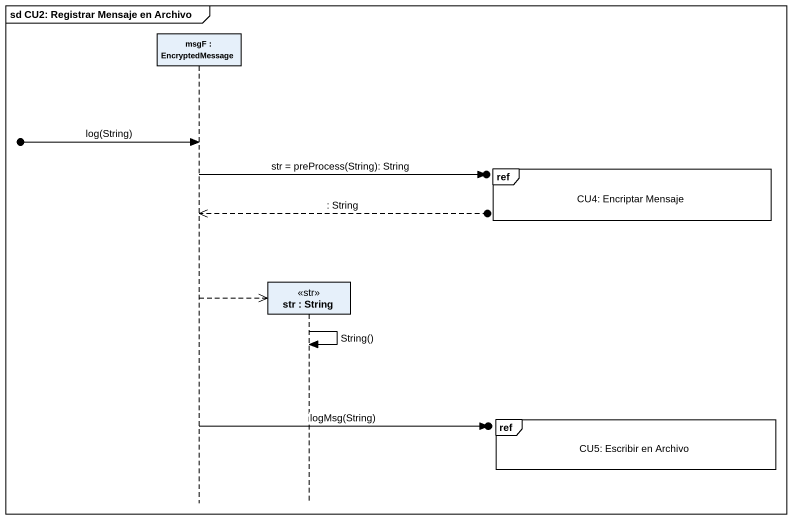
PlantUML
@startuml
mainframe sd CU2: Registrar Mensaje en Archivo
hide footbox
participant "msgF : EncryptedMessage" as msgF
participant "str : String" as str <<str>>

[o-> msgF : log(String)
ref over str : CU4: Encriptar Mensaje
msgF ->o] : str = preProcess(String): String
msgF <<--o] : : String
msgF -->> str **
str -> str : String()
ref over str : CU5: Escribir en Archivo
msgF ->o] : logMsg(String)
@enduml
